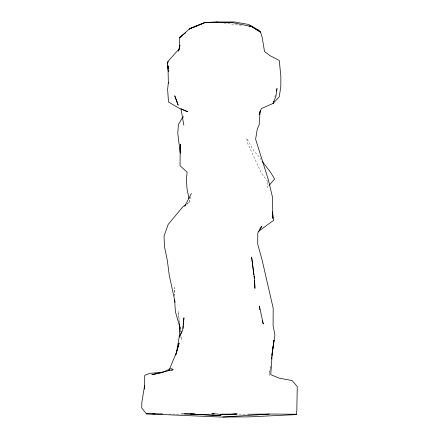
<?xml version="1.0" encoding="UTF-8"?>
<svg xmlns="http://www.w3.org/2000/svg" width="439" height="439" viewBox="0 0 439 439"><rect width="100%" height="100%" fill="white"/><g stroke="black" fill="none" stroke-linecap="round" stroke-linejoin="round"><path stroke-width="0.33" stroke-dasharray="2.19 1.65" d="M267.757 182.311L267.121 187.716L268.887 185.675M270.561 365.813L269.359 375.307L270.517 366.532M190.729 196.699L189.675 201.907L187.228 204.08M274.809 96.92L275.483 94.314M170.919 369.309L172.812 367.652L170.376 368.771M187.047 203.8L189.675 201.907L189.291 199.975M168.927 414.12L181.137 414.12M207.433 414.12L211.439 414.12M238.915 414.12L247.612 414.12M223.901 23.004L242.268 25.391M267.834 181.636L261.359 173.12L247.903 143.992L246.669 138.208L253.698 150.769L259.603 157.398L261.057 159.631M180.813 335.879L181.389 339.731L180.972 335.714M179.573 322.956L178.229 311.492L179.085 321.496M174.717 296.182L174.162 287.49L174.42 294.778M183.447 115.869L183.529 117.871"/><path stroke-width="0.66" d="M180.253 151.417L180.286 144.228L180.034 165.722L187.085 172.137L186.438 179.952L186.976 188.364L189.033 198.68M179.502 47.829L179.644 37.628L189.939 28.414L204.87 22.57L216.422 22.032L234.344 21.95L248.496 24.436L258.725 30.148L260.607 32.201L262.182 37.502L264.519 51.478L269.93 55.649L279.264 60.428L280.867 76.479L280.801 86.73L279.253 96.761L273.118 103.434L261.353 108.543L259.131 114.826L259.756 111.802M260.168 110.727L259.164 124.802L257.303 129.011L255.613 139.163L268.448 180.089L272.597 197.66L272.789 218.402L272.372 213.727M183.096 328.504L183.31 325.815M183.414 324.47L183.941 317.743L182.69 329.651L179.183 337.125L176.494 352.413L175.666 355.096L179.123 343.15L176.494 352.413L168.806 370.774M168.351 82.318L167.621 89.501L168.494 102.018L178.783 108.076L187.815 111.747L180.978 108.845L183.831 125.214M179.562 47.922L179.897 44.97L178.492 51.165L179.293 49.042M180.045 327L179.183 337.125L182.042 331.67M167.572 65.071L167.418 66.327L168.417 71.584M167.725 63.82L168.027 61.317L179.491 48.51M271.505 358.356L271.675 357M271.933 354.97L273.996 340.209L271.944 355.733M271.5 359.107L271.768 357.083M168.027 61.317L167.281 64.511L168.367 68.747L168.274 66.723M273.623 101.48L273.118 103.434L275.928 96.212L277.009 88.453L276.329 91.054M184.781 206.248L191.382 193.445M182.772 117.032L178.399 124.572L177.773 133.385L180.242 153.376M259.636 229.257L261.984 226.014L257.77 233.125L257.731 244.1L262.308 260.898L273.19 308.271L273.08 325.606L274.951 335.012L272.361 351.579L270.748 374.643L279.017 378.1L292.127 380.591L297.241 386.539L296.846 410.251L296.248 414.592L249.22 416.874L220.954 417.05L146.368 413.823L141.759 408.012L141.879 402.058L144.579 385.848L144.25 389.031L144.777 375.279L149.765 373.38L162.891 372.173M269.327 185.165L274.627 179.03L270.512 172.192L262.143 161.305M182.734 35.125L179.644 37.628L185.664 32.727M258.225 231.556L273.645 220.307L272.383 211.697M185.993 204.558L182.838 206.829L168.214 224.356L164.01 236.182L164.504 246.718L167.341 260.634L169.289 275.478L175.101 302.197M162.457 372.409L170.376 368.771M191.75 28.036L189.253 29.073L204.87 22.57L213.338 22.191M193.001 27.514L204.87 22.57M171.468 370.28L173.224 369.622L151.872 374.703L157.189 373.627M158.523 373.359L161.184 372.821M229.367 414.273L222.222 414.273L237.4 414.032M222.897 417.039L269.195 414.103M213.958 22.159L232.143 22.521L251.788 26.631L260.607 32.201L249.939 25.533L251.788 26.631L249.067 26.274M194.587 413.768L181.554 413.884M214.276 413.768L211.834 413.768L218.402 414.12M146.368 413.823L162.551 413.884M248.134 414.273L273.245 414.032L295.842 414.273L296.248 414.592L294.465 414.235M218.765 414.273L227.336 414.498L236.495 414.032L227.336 414.498L222.112 414.207M152.509 413.823L155.044 413.928M184.402 413.884L221.053 415.585L190.499 413.988M220.373 414.224L226.941 414.57L221.607 414.235M216.422 22.032L217.782 22.208M262.226 320.794L263.312 324.042L259.334 305.978L259.52 307.262M180.204 328.35L175.397 311.723L174.585 299.414M180.231 332.021L179.255 323.499M259.707 308.546L259.893 309.83M168.367 68.747L167.967 65.592L168.367 83.147M253.83 274.781L251.624 257.106L254.582 279.259L254.927 288.385L254.51 280.219M254 276.142L254.258 278.183M176.681 101.052L174.749 95.79L178.19 105.228L176.681 101.052"/></g></svg>
